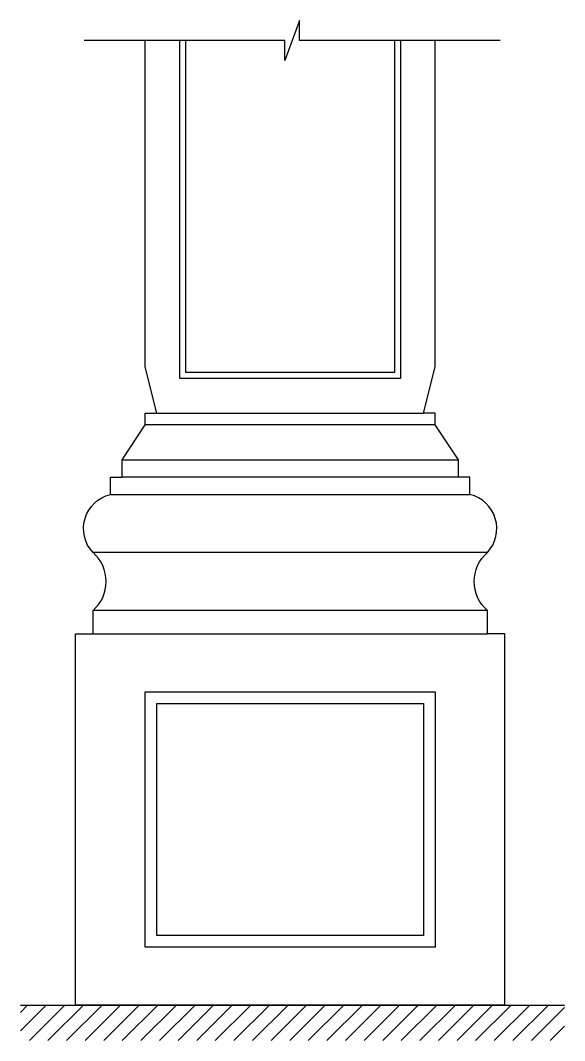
# Model space of a CAD drawing. Extents: x 1553 to 2070, y 3461 to 4430.
import ezdxf

# ---------------------------------------------------------------- set-up
doc = ezdxf.new("R2010")
doc.units = 0
doc.header["$LTSCALE"] = 100
doc.header["$MEASUREMENT"] = 0
for name, color, linetype in [('2', 2, 'CONTINUOUS'), ('3', 3, 'CONTINUOUS'), ('4', 4, 'CONTINUOUS'), ('7', 7, 'CONTINUOUS')]:
    doc.layers.add(name, color=color, linetype=linetype)

msp = doc.modelspace()

# ---------------------------------------------------------------- hatches: boundary and pattern name
at = {"layer": '3'}
h = msp.add_hatch(dxfattribs=at)
h.set_pattern_fill('ANSI31', color=256, scale=100, style=0)
h.set_pattern_definition([(45, (-4175.777, 1082.695), (-8.838835, 8.838835), [])])
h.paths.add_polyline_path([(2070.04, 3494.68), (1552.7, 3494.68), (1552.7, 3460.93), (2070.04, 3460.93)])

# ---------------------------------------------------------------- linework, layer by layer
at = {"layer": '2'}
msp.add_line((1552.7, 3494.68), (2070.04, 3494.68), dxfattribs=at)
at = {"layer": '3'}
for p, q in [((1946.97, 4045.93), (1671.34, 4045.93)), ((1649.29, 4012.86), (1969.02, 4012.86)), ((1638.27, 3979.78), (1980.04, 3979.78)), ((1996.58, 3924.66), (1621.73, 3924.66))]:
    msp.add_line(p, q, dxfattribs=at)
for points in [[(2008.87, 4411.15), (1818.11, 4411.15), (1818.11, 4430.21), (1804.05, 4392.09), (1804.05, 4411.15), (1613.29, 4411.15)], [(1908.38, 4411.15), (1908.38, 4095.55), (1709.93, 4095.55), (1709.93, 4411.15)]]:
    msp.add_lwpolyline(points, dxfattribs=at)
msp.add_lwpolyline([(1682.37, 3781.33), (1935.94, 3781.33), (1935.94, 3560.83), (1682.37, 3560.83)], close=True, dxfattribs=at)
at = {"layer": '4'}
for points in [[(2013.12, 3494.68), (1605.19, 3494.68), (1605.19, 3847.48), (1621.73, 3847.48), (1621.73, 3869.53, 0.45186), (1621.73, 3924.66, -0.575965), (1638.27, 3979.78), (1638.27, 3996.32), (1649.29, 3996.32), (1649.29, 4012.86), (1671.34, 4045.93), (1671.34, 4056.96), (1682.37, 4056.96), (1671.34, 4101.06), (1671.34, 4411.15)], [(2013.12, 3494.68), (2013.12, 3847.48), (1996.58, 3847.48), (1996.58, 3869.53, -0.45186), (1996.58, 3924.66, 0.575965), (1980.04, 3979.78), (1980.04, 3996.32), (1969.02, 3996.32), (1969.02, 4012.86), (1946.97, 4045.93), (1946.97, 4056.96), (1935.94, 4056.96), (1946.97, 4101.06), (1946.97, 4411.15)]]:
    msp.add_lwpolyline(points, format="xyb", dxfattribs=at)
at = {"layer": '7'}
for p, q in [((1682.37, 4056.96), (1935.94, 4056.96)), ((1969.02, 3996.32), (1649.29, 3996.32)), ((1996.58, 3869.53), (1621.73, 3869.53)), ((1621.73, 3847.48), (1996.58, 3847.48))]:
    msp.add_line(p, q, dxfattribs=at)
msp.add_lwpolyline([(1913.89, 4411.15), (1913.89, 4090.03), (1704.42, 4090.03), (1704.42, 4411.15)], dxfattribs=at)
msp.add_lwpolyline([(1671.34, 3792.36), (1946.97, 3792.36), (1946.97, 3549.81), (1671.34, 3549.81)], close=True, dxfattribs=at)

doc.saveas('drawing.dxf')
